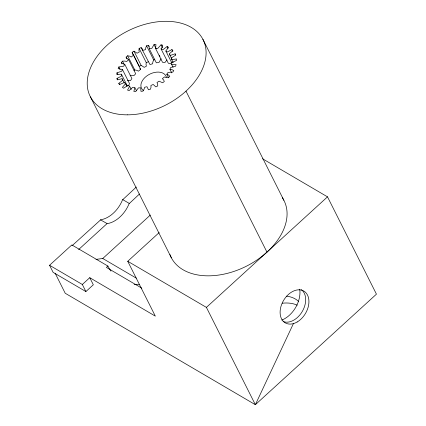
<?xml version="1.0" encoding="UTF-8"?>
<svg xmlns="http://www.w3.org/2000/svg" width="426" height="426" viewBox="0 0 426 426"><rect width="100%" height="100%" fill="white"/><g stroke="black" fill="none" stroke-linecap="round" stroke-linejoin="round"><path stroke-width="0.64" d="M171.966 59.379L169.314 53.809L172.881 50.673L171.912 49.602L167.327 52.02L165.847 51.024L168.488 47.281L167.114 46.541L163.083 49.624L161.044 48.857L162.2 47.073L162.727 45.199L161.028 44.831L157.806 48.383L155.623 48.271L155.953 44.554L154.036 44.576L151.832 48.383L149.494 48.734L148.594 45.385L146.581 45.8L145.745 47.749L145.532 49.613L142.859 50.401L142.332 48.862L141.118 47.637L139.132 48.426L138.903 50.316L139.302 52.009L137.087 53.197L133.982 51.179L132.156 52.281L132.545 54.001L133.524 55.156L140.644 69.31L138.37 71.195L136.831 70.317L134.765 69.933L133.988 70.609M173.094 67.308L171.609 64.358L171.795 62.558L176.545 60.449L176.55 58.948L171.726 59.624L171.321 58L175.624 55.156L175.123 53.83L170.267 55.428L169.298 54.075M133.524 55.156L131.251 57.041L129.712 56.163L127.646 55.779L126.091 57.132L127.07 58.57L128.588 59.613L126.73 61.52L124.807 61.062L122.507 61.152L121.314 62.67L122.832 63.735L124.775 64.342L123.737 66.19L118.881 66.962L118.135 68.543L120.089 69.172L122.342 69.305L121.863 71.147L117.001 72.835L116.745 74.39L121.431 74.193L127.363 85.988M139.132 48.426L146.251 62.579L146.017 64.47L146.416 66.163L144.206 67.351L141.102 65.332L133.982 51.179M122.342 69.305L129.456 83.459L128.758 85.562L127.06 85.839M136.341 187.035L122.528 199.879A26.321 18.217 -59.6 0 1 100.696 219.811L72.037 245.738M139.456 194.022L129.089 203.719A26.321 18.217 -59.6 0 1 107.256 223.65L100.429 219.821M171.705 72.862L169.926 69.321L170.693 67.462L175.587 66.222L176.092 64.64L171.609 64.358M293.413 323.611L255.355 404.7L65.226 293.264L55.14 273.215M154.707 59.746L153.701 59.954L152.865 61.903L152.652 63.767L149.973 64.555L141.118 47.637M121.431 74.193L121.399 76.19L116.985 78.416L117.23 79.838L122.108 78.693L122.805 80.194L118.827 83.342L119.568 84.55L124.328 82.527L125.564 83.709L122.422 87.309L123.604 88.219L127.949 85.45L129.648 86.238L127.539 90.067L129.094 90.626L132.747 87.282L134.797 87.628L133.86 91.446L135.681 91.617L138.413 87.91L140.697 87.788L140.979 91.35L142.96 91.127L144.084 89.199L144.6 87.287L146.965 86.707L148.456 89.795L150.474 89.188L151.012 87.255L150.916 85.461L153.216 84.46L155.82 86.872L157.742 85.919L157.668 84.103L156.965 82.537L159.058 81.18L162.61 82.772L164.314 81.531L163.627 79.944L162.365 78.709L164.452 76.92L166.193 77.596L168.398 77.745L169.777 76.297L168.52 75.035L166.779 74.209L168.078 72.404L172.812 72.111L173.792 70.546L172.04 69.694L169.926 69.321M124.775 64.342L131.895 78.496L130.574 80.567L127.401 80.738M161.156 58.729L158.951 62.531L156.326 62.808L149.206 48.655M166.987 59.965L164.926 62.537L162.519 62.281L155.399 48.127M49.554 265.27L82.335 284.483L89.764 277.699L93.321 284.776L85.892 291.56L53.112 272.347L49.554 265.27L71.84 244.923L107.9 266.058A64.747 44.81 -59.6 0 0 110.957 271.122M78.64 249.545L106.99 223.661M95.994 259.397L102.767 258.491L150.351 215.05M107.9 266.058L106.415 267.416L141.842 288.178M89.764 277.699L155.325 316.129L127.741 261.282L159.18 232.58M206.413 307.391L327.509 196.849L376.446 294.158L255.355 404.7L206.413 307.391L127.741 261.282M172.024 62.095L170.203 63.772L168.313 63.202L161.044 48.857M141.102 65.332L139.275 66.435L132.156 52.281M146.251 62.579L148.237 61.791M139.222 284.291L136.757 284.616A64.747 44.81 -59.6 0 1 134.163 284.456M130.079 75.269L133.844 75.674L135.702 73.767L128.492 59.384M262.517 158.76L327.509 196.849M122.635 199.549L129.195 203.394M102.767 258.491L136.293 278.141M139.866 68.522L140.644 69.31M202.882 39.298L283.86 200.295M175.123 53.83L175.72 55.007M171.912 49.602L172.802 51.376M167.114 46.541L168.004 48.308M171.726 59.624L173.212 62.574M165.847 51.024L171.779 62.819M185.986 91.121L266.964 252.123M161.028 44.831L162.508 47.776M154.036 44.576L156.113 48.708M159.377 55.194L159.968 56.37M166.779 74.209L168.558 77.745M148.594 45.385L149.191 46.562M146.581 45.8L153.701 59.954M127.646 55.779L134.765 69.933M126.091 57.132L126.98 58.9M122.507 61.152L123.987 64.102M134.989 87.799L136.469 90.749M121.314 62.67L121.911 63.847M129.648 86.238L131.24 89.407M118.881 66.962L120.068 69.321M125.564 83.709L126.751 86.068M122.108 78.693L124.184 82.82M117.001 72.835L117.89 74.609M116.985 78.416L117.576 79.593M118.827 83.342L119.424 84.524M90.418 96.84L171.39 257.837M82.335 284.483L85.892 291.56M299.744 289.227A23.686 16.396 -59.6 0 1 281.826 320.086M301.358 289.659A18.424 12.753 -59.6 0 1 302.407 311.257A18.424 12.753 -59.6 0 1 283.125 321.518M282.31 197.691A63.17 41.61 -26.7 0 1 246.5 266.149A63.17 41.61 -26.7 0 1 169.921 254.514M282.273 303.211A31.583 20.805 -26.7 0 1 297.236 305.186M286.645 296.155A31.583 20.805 -26.7 0 1 298.504 301.39M143.578 90.695A13.685 9.015 -26.7 0 1 148.413 74.88A13.685 9.015 -26.7 0 1 166.396 77.085M297.167 321.987A18.424 12.753 -59.6 0 0 305.463 292.284A18.424 12.753 -59.6 0 0 280.92 306.587A18.424 12.753 -59.6 0 0 297.167 321.987M127.715 114.834A63.17 41.61 -26.7 0 0 204.922 44.357A63.17 41.61 -26.7 0 0 107.315 45.012A63.17 41.61 -26.7 0 0 127.715 114.834"/></g></svg>
